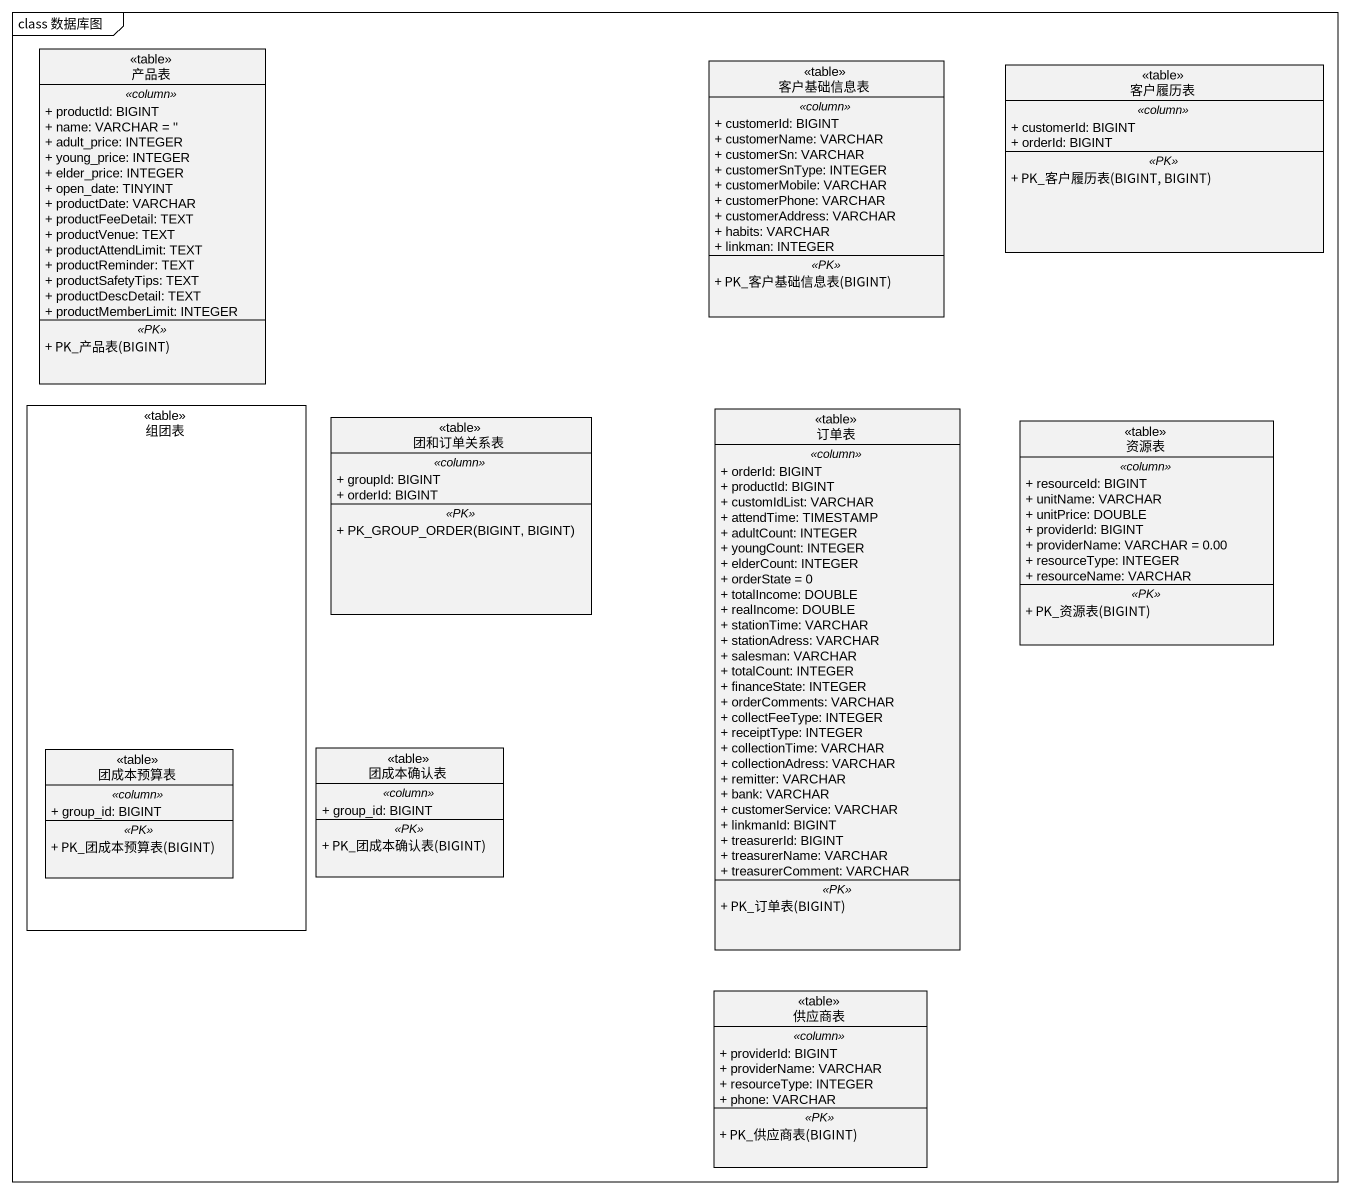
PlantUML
@startuml
mainframe class 数据库图
hide circle
hide empty members
skinparam classAttributeIconSize 0
class 产品表 <<table>> {
  .. <<column>> ..
  + productId: BIGINT
  + name: VARCHAR = ''
  + adult_price: INTEGER
  + young_price: INTEGER
  + elder_price: INTEGER
  + open_date: TINYINT
  + productDate: VARCHAR
  + productFeeDetail: TEXT
  + productVenue: TEXT
  + productAttendLimit: TEXT
  + productReminder: TEXT
  + productSafetyTips: TEXT
  + productDescDetail: TEXT
  + productMemberLimit: INTEGER
  .. <<PK>> ..
  + PK_产品表(BIGINT)
}
class 客户基础信息表 <<table>> {
  .. <<column>> ..
  + customerId: BIGINT
  + customerName: VARCHAR
  + customerSn: VARCHAR
  + customerSnType: INTEGER
  + customerMobile: VARCHAR
  + customerPhone: VARCHAR
  + customerAddress: VARCHAR
  + habits: VARCHAR
  + linkman: INTEGER
  .. <<PK>> ..
  + PK_客户基础信息表(BIGINT)
}
class 客户履历表 <<table>> {
  .. <<column>> ..
  + customerId: BIGINT
  + orderId: BIGINT
  .. <<PK>> ..
  + PK_客户履历表(BIGINT, BIGINT)
}
rectangle 组团表 <<table>> {
  class 团成本预算表 <<table>> {
    .. <<column>> ..
    + group_id: BIGINT
    .. <<PK>> ..
    + PK_团成本预算表(BIGINT)
  }
}
class 团和订单关系表 <<table>> {
  .. <<column>> ..
  + groupId: BIGINT
  + orderId: BIGINT
  .. <<PK>> ..
  + PK_GROUP_ORDER(BIGINT, BIGINT)
}
class 订单表 <<table>> {
  .. <<column>> ..
  + orderId: BIGINT
  + productId: BIGINT
  + customIdList: VARCHAR
  + attendTime: TIMESTAMP
  + adultCount: INTEGER
  + youngCount: INTEGER
  + elderCount: INTEGER
  + orderState = 0
  + totalIncome: DOUBLE
  + realIncome: DOUBLE
  + stationTime: VARCHAR
  + stationAdress: VARCHAR
  + salesman: VARCHAR
  + totalCount: INTEGER
  + financeState: INTEGER
  + orderComments: VARCHAR
  + collectFeeType: INTEGER
  + receiptType: INTEGER
  + collectionTime: VARCHAR
  + collectionAdress: VARCHAR
  + remitter: VARCHAR
  + bank: VARCHAR
  + customerService: VARCHAR
  + linkmanId: BIGINT
  + treasurerId: BIGINT
  + treasurerName: VARCHAR
  + treasurerComment: VARCHAR
  .. <<PK>> ..
  + PK_订单表(BIGINT)
}
class 资源表 <<table>> {
  .. <<column>> ..
  + resourceId: BIGINT
  + unitName: VARCHAR
  + unitPrice: DOUBLE
  + providerId: BIGINT
  + providerName: VARCHAR = 0.00
  + resourceType: INTEGER
  + resourceName: VARCHAR
  .. <<PK>> ..
  + PK_资源表(BIGINT)
}
class 团成本确认表 <<table>> {
  .. <<column>> ..
  + group_id: BIGINT
  .. <<PK>> ..
  + PK_团成本确认表(BIGINT)
}
class 供应商表 <<table>> {
  .. <<column>> ..
  + providerId: BIGINT
  + providerName: VARCHAR
  + resourceType: INTEGER
  + phone: VARCHAR
  .. <<PK>> ..
  + PK_供应商表(BIGINT)
}
@enduml
